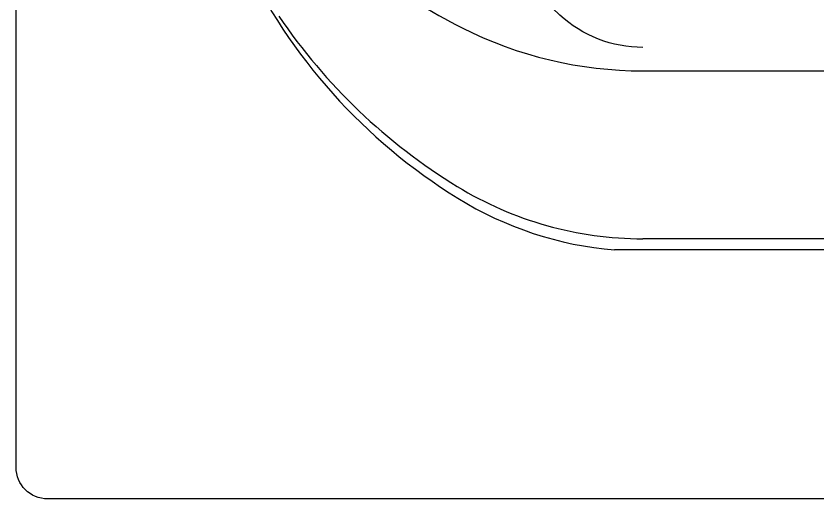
# Model space of a CAD drawing. Header units: millimetres. Extents: x -1220.07 to -1218.67, y 2257.45 to 2258.35.
# Drawn here: x -1220.0684 to -1219.714, y 2257.5953 to 2257.8086 of the extents above; entities that cross this region are included whole.
import ezdxf

# ---------------------------------------------------------------- set-up
doc = ezdxf.new("R2010")
doc.units = ezdxf.units.MM
doc.header["$LTSCALE"] = 10
doc.layers.add('jacuzzi', color=1, linetype='Continuous')

msp = doc.modelspace()

# ---------------------------------------------------------------- linework, layer by layer
at = {"layer": 'jacuzzi'}
for p, q in [((-1219.791359814333, 2257.784353469061), (-1219.555056146899, 2257.784353469061)), ((-1219.24127361131, 2257.710220135728), (-1219.791359814333, 2257.710220135728)), ((-1219.071946255465, 2257.705315271416), (-1219.80386530886, 2257.705315271416))]:
    msp.add_line(p, q, dxfattribs=at)
at = {"layer": 'jacuzzi', "color": 3}
msp.add_lwpolyline([(-1218.668389480232, 2257.609315271416, -0.414213562373095), (-1218.682389480232, 2257.595315271416), (-1220.054389480233, 2257.595315271416, -0.4142135623730951), (-1220.068389480233, 2257.609315271416), (-1220.068389480233, 2258.331315271416, -0.414213562373095), (-1220.054389480233, 2258.345315271416), (-1218.682389480232, 2258.345315271416, -0.414213562373095), (-1218.668389480232, 2258.331315271416)], format="xyb", close=True, dxfattribs=at)
at = {"layer": 'jacuzzi'}
msp.add_lwpolyline([(-1219.791359814333, 2257.794696531019, -0.1881491231256057), (-1219.828042628207, 2257.809006794188, -0.1013342101345451), (-1219.869775363099, 2257.866859721239, -0.05972499037541166), (-1219.893007513335, 2257.941008398659, -0.2129042474857556), (-1219.902165519993, 2257.956129505926)], format="xyb", dxfattribs=at)
for centre, radius, start, end in [((-1219.77106673198, 2258.002311236374), 0.222780843992423, 219.4262891421012, 243.2610175914864), ((-1219.742339115082, 2257.940850302712), 0.2497111763189209, 205.235811349565, 238.4122063102287), ((-1219.739074217975, 2257.953056992242), 0.2575492080867532, 214.1275076758512, 238.5684518472479), ((-1219.791359814333, 2257.962031229593), 0.1776777605321651, 243.2610175914864, 270), ((-1219.791359814333, 2257.867505396862), 0.1572852611342081, 238.5684518472479, 270), ((-1219.791359814333, 2257.859824791884), 0.1550147712598069, 238.1594622739069, 265.3727536579221)]:
    msp.add_arc(centre, radius, start, end, dxfattribs=at)

doc.saveas('drawing.dxf')
